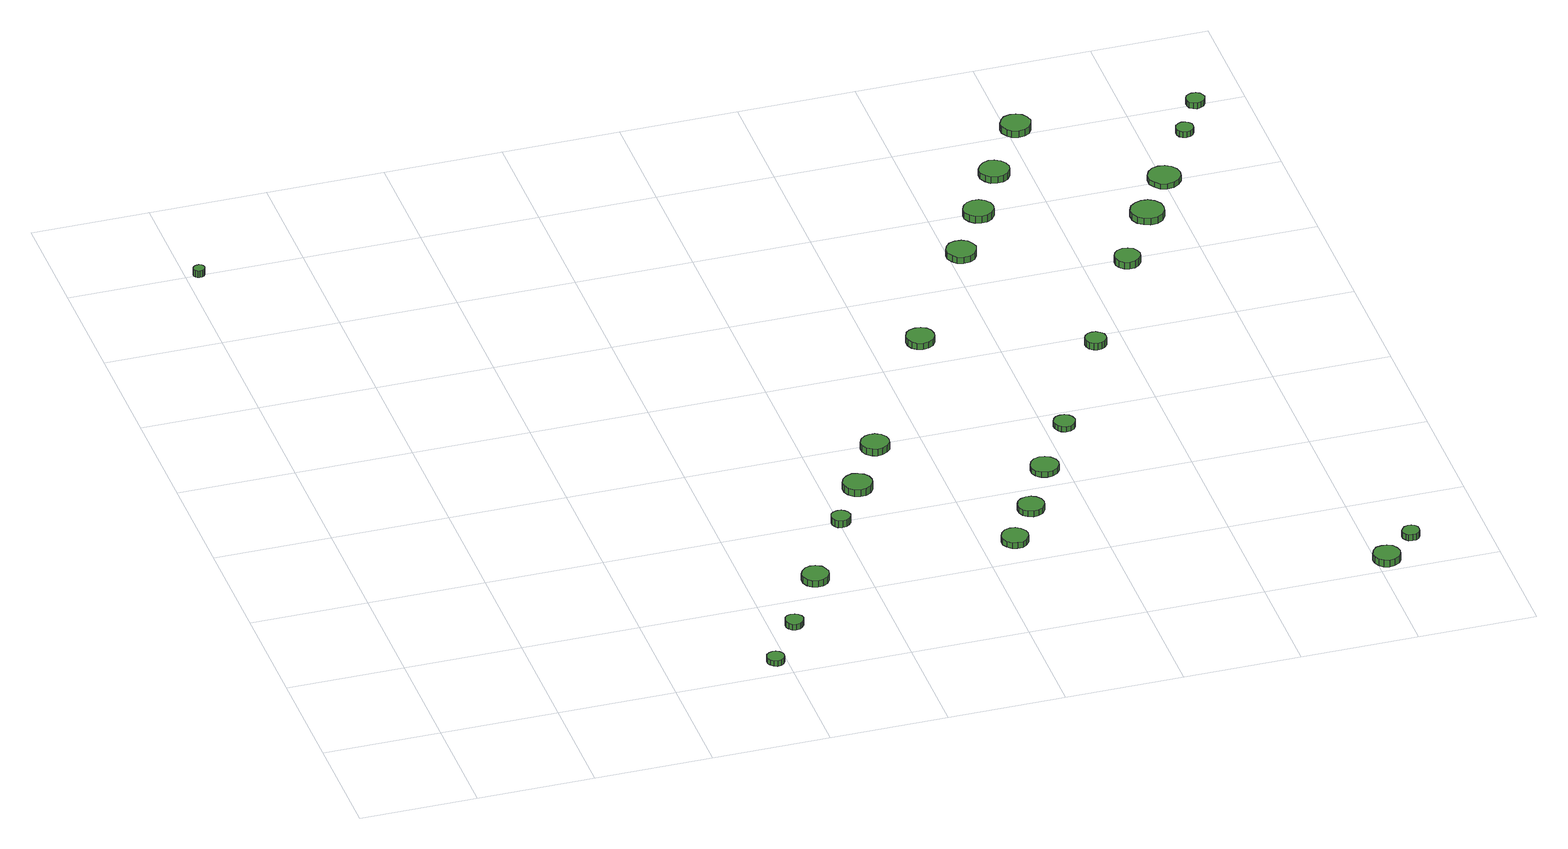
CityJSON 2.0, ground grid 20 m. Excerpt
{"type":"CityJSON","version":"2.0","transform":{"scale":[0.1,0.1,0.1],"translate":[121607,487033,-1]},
"CityObjects":{
"tree1":{"type":"SolitaryVegetationObject","attributes":{"function":"something"},"geometry":[{"type":"MultiSurface","lod":"1","boundaries":[[[0,1,2,3,4,5,6,7,8,9,10,11,12,13,14]],[[15,16,17,18,19,20,21,22,23,24,25,26,27,28,29]],[[0,29,28,1]],[[1,28,27,2]],[[2,27,26,3]],[[3,26,25,4]],[[4,25,24,5]],[[5,24,23,6]],[[6,23,22,7]],[[7,22,21,8]],[[8,21,20,9]],[[9,20,19,10]],[[10,19,18,11]],[[11,18,17,12]],[[12,17,16,13]],[[13,16,15,14]],[[14,15,29,0]]]}]},
"tree2":{"type":"SolitaryVegetationObject","attributes":{"function":"something"},"geometry":[{"type":"MultiSurface","lod":"1","boundaries":[[[30,31,32,33,34,35,36,37,38,39,40,41,42,43,44]],[[45,46,47,48,49,50,51,52,53,54,55,56,57,58,59]],[[30,59,58,31]],[[31,58,57,32]],[[32,57,56,33]],[[33,56,55,34]],[[34,55,54,35]],[[35,54,53,36]],[[36,53,52,37]],[[37,52,51,38]],[[38,51,50,39]],[[39,50,49,40]],[[40,49,48,41]],[[41,48,47,42]],[[42,47,46,43]],[[43,46,45,44]],[[44,45,59,30]]]}]},
"tree3":{"type":"SolitaryVegetationObject","attributes":{"function":"something"},"geometry":[{"type":"MultiSurface","lod":"1","boundaries":[[[60,61,62,63,64,65,66,67,68,69,70,71,72,73,74]],[[75,76,77,78,79,80,81,82,83,84,85,86,87,88,89]],[[60,89,88,61]],[[61,88,87,62]],[[62,87,86,63]],[[63,86,85,64]],[[64,85,84,65]],[[65,84,83,66]],[[66,83,82,67]],[[67,82,81,68]],[[68,81,80,69]],[[69,80,79,70]],[[70,79,78,71]],[[71,78,77,72]],[[72,77,76,73]],[[73,76,75,74]],[[74,75,89,60]]]}]},
"tree4":{"type":"SolitaryVegetationObject","attributes":{"function":"something"},"geometry":[{"type":"MultiSurface","lod":"1","boundaries":[[[90,91,92,93,94,95,96,97,98,99,100,101,102,103,104]],[[105,106,107,108,109,110,111,112,113,114,115,116,117,118,119]],[[90,119,118,91]],[[91,118,117,92]],[[92,117,116,93]],[[93,116,115,94]],[[94,115,114,95]],[[95,114,113,96]],[[96,113,112,97]],[[97,112,111,98]],[[98,111,110,99]],[[99,110,109,100]],[[100,109,108,101]],[[101,108,107,102]],[[102,107,106,103]],[[103,106,105,104]],[[104,105,119,90]]]}]},
"tree5":{"type":"SolitaryVegetationObject","attributes":{"function":"something"},"geometry":[{"type":"MultiSurface","lod":"1","boundaries":[[[120,121,122,123,124,125,126,127,128,129,130,131,132,133,134]],[[135,136,137,138,139,140,141,142,143,144,145,146,147,148,149]],[[120,149,148,121]],[[121,148,147,122]],[[122,147,146,123]],[[123,146,145,124]],[[124,145,144,125]],[[125,144,143,126]],[[126,143,142,127]],[[127,142,141,128]],[[128,141,140,129]],[[129,140,139,130]],[[130,139,138,131]],[[131,138,137,132]],[[132,137,136,133]],[[133,136,135,134]],[[134,135,149,120]]]}]},
"tree6":{"type":"SolitaryVegetationObject","attributes":{"function":"something"},"geometry":[{"type":"MultiSurface","lod":"1","boundaries":[[[150,151,152,153,154,155,156,157,158,159,160,161,162,163,164]],[[165,166,167,168,169,170,171,172,173,174,175,176,177,178,179]],[[150,179,178,151]],[[151,178,177,152]],[[152,177,176,153]],[[153,176,175,154]],[[154,175,174,155]],[[155,174,173,156]],[[156,173,172,157]],[[157,172,171,158]],[[158,171,170,159]],[[159,170,169,160]],[[160,169,168,161]],[[161,168,167,162]],[[162,167,166,163]],[[163,166,165,164]],[[164,165,179,150]]]}]},
"tree7":{"type":"SolitaryVegetationObject","attributes":{"function":"something"},"geometry":[{"type":"MultiSurface","lod":"1","boundaries":[[[180,181,182,183,184,185,186,187,188,189,190,191,192,193,194]],[[195,196,197,198,199,200,201,202,203,204,205,206,207,208,209]],[[180,209,208,181]],[[181,208,207,182]],[[182,207,206,183]],[[183,206,205,184]],[[184,205,204,185]],[[185,204,203,186]],[[186,203,202,187]],[[187,202,201,188]],[[188,201,200,189]],[[189,200,199,190]],[[190,199,198,191]],[[191,198,197,192]],[[192,197,196,193]],[[193,196,195,194]],[[194,195,209,180]]]}]},
"tree8":{"type":"SolitaryVegetationObject","attributes":{"function":"something"},"geometry":[{"type":"MultiSurface","lod":"1","boundaries":[[[210,211,212,213,214,215,216,217,218,219,220,221,222,223,224]],[[225,226,227,228,229,230,231,232,233,234,235,236,237,238,239]],[[210,239,238,211]],[[211,238,237,212]],[[212,237,236,213]],[[213,236,235,214]],[[214,235,234,215]],[[215,234,233,216]],[[216,233,232,217]],[[217,232,231,218]],[[218,231,230,219]],[[219,230,229,220]],[[220,229,228,221]],[[221,228,227,222]],[[222,227,226,223]],[[223,226,225,224]],[[224,225,239,210]]]}]},
"tree9":{"type":"SolitaryVegetationObject","attributes":{"function":"something"},"geometry":[{"type":"MultiSurface","lod":"1","boundaries":[[[240,241,242,243,244,245,246,247,248,249,250,251,252,253,254]],[[255,256,257,258,259,260,261,262,263,264,265,266,267,268,269]],[[240,269,268,241]],[[241,268,267,242]],[[242,267,266,243]],[[243,266,265,244]],[[244,265,264,245]],[[245,264,263,246]],[[246,263,262,247]],[[247,262,261,248]],[[248,261,260,249]],[[249,260,259,250]],[[250,259,258,251]],[[251,258,257,252]],[[252,257,256,253]],[[253,256,255,254]],[[254,255,269,240]]]}]},
"tree10":{"type":"SolitaryVegetationObject","attributes":{"function":"something"},"geometry":[{"type":"MultiSurface","lod":"1","boundaries":[[[270,271,272,273,274,275,276,277,278,279,280,281,282,283,284]],[[285,286,287,288,289,290,291,292,293,294,295,296,297,298,299]],[[270,299,298,271]],[[271,298,297,272]],[[272,297,296,273]],[[273,296,295,274]],[[274,295,294,275]],[[275,294,293,276]],[[276,293,292,277]],[[277,292,291,278]],[[278,291,290,279]],[[279,290,289,280]],[[280,289,288,281]],[[281,288,287,282]],[[282,287,286,283]],[[283,286,285,284]],[[284,285,299,270]]]}]},
"tree11":{"type":"SolitaryVegetationObject","attributes":{"function":"something"},"geometry":[{"type":"MultiSurface","lod":"1","boundaries":[[[300,301,302,303,304,305,306,307,308,309,310,311,312,313,314]],[[315,316,317,318,319,320,321,322,323,324,325,326,327,328,329]],[[300,329,328,301]],[[301,328,327,302]],[[302,327,326,303]],[[303,326,325,304]],[[304,325,324,305]],[[305,324,323,306]],[[306,323,322,307]],[[307,322,321,308]],[[308,321,320,309]],[[309,320,319,310]],[[310,319,318,311]],[[311,318,317,312]],[[312,317,316,313]],[[313,316,315,314]],[[314,315,329,300]]]}]},
"tree12":{"type":"SolitaryVegetationObject","attributes":{"function":"something"},"geometry":[{"type":"MultiSurface","lod":"1","boundaries":[[[330,331,332,333,334,335,336,337,338,339,340,341,342,343,344]],[[345,346,347,348,349,350,351,352,353,354,355,356,357,358,359]],[[330,359,358,331]],[[331,358,357,332]],[[332,357,356,333]],[[333,356,355,334]],[[334,355,354,335]],[[335,354,353,336]],[[336,353,352,337]],[[337,352,351,338]],[[338,351,350,339]],[[339,350,349,340]],[[340,349,348,341]],[[341,348,347,342]],[[342,347,346,343]],[[343,346,345,344]],[[344,345,359,330]]]}]},
"tree13":{"type":"SolitaryVegetationObject","attributes":{"function":"something"},"geometry":[{"type":"MultiSurface","lod":"1","boundaries":[[[360,361,362,363,364,365,366,367,368,369,370,371,372,373,374]],[[375,376,377,378,379,380,381,382,383,384,385,386,387,388,389]],[[360,389,388,361]],[[361,388,387,362]],[[362,387,386,363]],[[363,386,385,364]],[[364,385,384,365]],[[365,384,383,366]],[[366,383,382,367]],[[367,382,381,368]],[[368,381,380,369]],[[369,380,379,370]],[[370,379,378,371]],[[371,378,377,372]],[[372,377,376,373]],[[373,376,375,374]],[[374,375,389,360]]]}]},
"tree14":{"type":"SolitaryVegetationObject","attributes":{"function":"something"},"geometry":[{"type":"MultiSurface","lod":"1","boundaries":[[[390,391,392,393,394,395,396,397,398,399,400,401,402,403,404]],[[405,406,407,408,409,410,411,412,413,414,415,416,417,418,419]],[[390,419,418,391]],[[391,418,417,392]],[[392,417,416,393]],[[393,416,415,394]],[[394,415,414,395]],[[395,414,413,396]],[[396,413,412,397]],[[397,412,411,398]],[[398,411,410,399]],[[399,410,409,400]],[[400,409,408,401]],[[401,408,407,402]],[[402,407,406,403]],[[403,406,405,404]],[[404,405,419,390]]]}]},
"tree15":{"type":"SolitaryVegetationObject","attributes":{"function":"something"},"geometry":[{"type":"MultiSurface","lod":"1","boundaries":[[[420,421,422,423,424,425,426,427,428,429,430,431,432,433,434]],[[435,436,437,438,439,440,441,442,443,444,445,446,447,448,449]],[[420,449,448,421]],[[421,448,447,422]],[[422,447,446,423]],[[423,446,445,424]],[[424,445,444,425]],[[425,444,443,426]],[[426,443,442,427]],[[427,442,441,428]],[[428,441,440,429]],[[429,440,439,430]],[[430,439,438,431]],[[431,438,437,432]],[[432,437,436,433]],[[433,436,435,434]],[[434,435,449,420]]]}]},
"tree16":{"type":"SolitaryVegetationObject","attributes":{"function":"something"},"geometry":[{"type":"MultiSurface","lod":"1","boundaries":[[[450,451,452,453,454,455,456,457,458,459,460,461,462,463,464]],[[465,466,467,468,469,470,471,472,473,474,475,476,477,478,479]],[[450,479,478,451]],[[451,478,477,452]],[[452,477,476,453]],[[453,476,475,454]],[[454,475,474,455]],[[455,474,473,456]],[[456,473,472,457]],[[457,472,471,458]],[[458,471,470,459]],[[459,470,469,460]],[[460,469,468,461]],[[461,468,467,462]],[[462,467,466,463]],[[463,466,465,464]],[[464,465,479,450]]]}]},
"tree17":{"type":"SolitaryVegetationObject","attributes":{"function":"something"},"geometry":[{"type":"MultiSurface","lod":"1","boundaries":[[[480,481,482,483,484,485,486,487,488,489,490,491,492,493,494]],[[495,496,497,498,499,500,501,502,503,504,505,506,507,508,509]],[[480,509,508,481]],[[481,508,507,482]],[[482,507,506,483]],[[483,506,505,484]],[[484,505,504,485]],[[485,504,503,486]],[[486,503,502,487]],[[487,502,501,488]],[[488,501,500,489]],[[489,500,499,490]],[[490,499,498,491]],[[491,498,497,492]],[[492,497,496,493]],[[493,496,495,494]],[[494,495,509,480]]]}]},
"tree18":{"type":"SolitaryVegetationObject","attributes":{"function":"something"},"geometry":[{"type":"MultiSurface","lod":"1","boundaries":[[[510,511,512,513,514,515,516,517,518,519,520,521,522,523,524]],[[525,526,527,528,529,530,531,532,533,534,535,536,537,538,539]],[[510,539,538,511]],[[511,538,537,512]],[[512,537,536,513]],[[513,536,535,514]],[[514,535,534,515]],[[515,534,533,516]],[[516,533,532,517]],[[517,532,531,518]],[[518,531,530,519]],[[519,530,529,520]],[[520,529,528,521]],[[521,528,527,522]],[[522,527,526,523]],[[523,526,525,524]],[[524,525,539,510]]]}]},
"tree19":{"type":"SolitaryVegetationObject","attributes":{"function":"something"},"geometry":[{"type":"MultiSurface","lod":"1","boundaries":[[[540,541,542,543,544,545,546,547,548,549,550,551,552,553,554]],[[555,556,557,558,559,560,561,562,563,564,565,566,567,568,569]],[[540,569,568,541]],[[541,568,567,542]],[[542,567,566,543]],[[543,566,565,544]],[[544,565,564,545]],[[545,564,563,546]],[[546,563,562,547]],[[547,562,561,548]],[[548,561,560,549]],[[549,560,559,550]],[[550,559,558,551]],[[551,558,557,552]],[[552,557,556,553]],[[553,556,555,554]],[[554,555,569,540]]]}]},
"tree20":{"type":"SolitaryVegetationObject","attributes":{"function":"something"},"geometry":[{"type":"MultiSurface","lod":"1","boundaries":[[[570,571,572,573,574,575,576,577,578,579,580,581,582,583,584]],[[585,586,587,588,589,590,591,592,593,594,595,596,597,598,599]],[[570,599,598,571]],[[571,598,597,572]],[[572,597,596,573]],[[573,596,595,574]],[[574,595,594,575]],[[575,594,593,576]],[[576,593,592,577]],[[577,592,591,578]],[[578,591,590,579]],[[579,590,589,580]],[[580,589,588,581]],[[581,588,587,582]],[[582,587,586,583]],[[583,586,585,584]],[[584,585,599,570]]]}]},
"tree21":{"type":"SolitaryVegetationObject","attributes":{"function":"something"},"geometry":[{"type":"MultiSurface","lod":"1","boundaries":[[[600,601,602,603,604,605,606,607,608,609,610,611,612,613,614]],[[615,616,617,618,619,620,621,622,623,624,625,626,627,628,629]],[[600,629,628,601]],[[601,628,627,602]],[[602,627,626,603]],[[603,626,625,604]],[[604,625,624,605]],[[605,624,623,606]],[[606,623,622,607]],[[607,622,621,608]],[[608,621,620,609]],[[609,620,619,610]],[[610,619,618,611]],[[611,618,617,612]],[[612,617,616,613]],[[613,616,615,614]],[[614,615,629,600]]]}]},
"tree22":{"type":"SolitaryVegetationObject","attributes":{"function":"something"},"geometry":[{"type":"MultiSurface","lod":"1","boundaries":[[[630,631,632,633,634,635,636,637,638,639,640,641,642,643,644]],[[645,646,647,648,649,650,651,652,653,654,655,656,657,658,659]],[[630,659,658,631]],[[631,658,657,632]],[[632,657,656,633]],[[633,656,655,634]],[[634,655,654,635]],[[635,654,653,636]],[[636,653,652,637]],[[637,652,651,638]],[[638,651,650,639]],[[639,650,649,640]],[[640,649,648,641]],[[641,648,647,642]],[[642,647,646,643]],[[643,646,645,644]],[[644,645,659,630]]]}]},
"tree23":{"type":"SolitaryVegetationObject","attributes":{"function":"something"},"geometry":[{"type":"MultiSurface","lod":"1","boundaries":[[[660,661,662,663,664,665,666,667,668,669,670,671,672,673,674]],[[675,676,677,678,679,680,681,682,683,684,685,686,687,688,689]],[[660,689,688,661]],[[661,688,687,662]],[[662,687,686,663]],[[663,686,685,664]],[[664,685,684,665]],[[665,684,683,666]],[[666,683,682,667]],[[667,682,681,668]],[[668,681,680,669]],[[669,680,679,670]],[[670,679,678,671]],[[671,678,677,672]],[[672,677,676,673]],[[673,676,675,674]],[[674,675,689,660]]]}]},
"tree24":{"type":"SolitaryVegetationObject","attributes":{"function":"something"},"geometry":[{"type":"MultiSurface","lod":"1","boundaries":[[[690,691,692,693,694,695,696,697,698,699,700,701,702,703,704]],[[705,706,707,708,709,710,711,712,713,714,715,716,717,718,719]],[[690,719,718,691]],[[691,718,717,692]],[[692,717,716,693]],[[693,716,715,694]],[[694,715,714,695]],[[695,714,713,696]],[[696,713,712,697]],[[697,712,711,698]],[[698,711,710,699]],[[699,710,709,700]],[[700,709,708,701]],[[701,708,707,702]],[[702,707,706,703]],[[703,706,705,704]],[[704,705,719,690]]]}]}
},
"vertices":[
[28,1385,30],[27,1389,30],[25,1392,30],[21,1394,30],[17,1394,30],[14,1393,30],[11,1391,30],[9,1387,30],[9,1383,30],[11,1379,30],[14,1377,30],[17,1376,30],[21,1376,30],[25,1378,30],[27,1381,30],[27,1381,17],[25,1378,17],[21,1376,17],[17,1376,17],[14,1377,17],[11,1379,17],[9,1383,17],[9,1387,17],[11,1391,17],[14,1393,17],[17,1394,17],[21,1394,17],[25,1392,17],[27,1389,17],[28,1385,17],
[596,39,16],[595,45,16],[591,50,16],[586,54,16],[580,54,16],[574,52,16],[569,48,16],[567,42,16],[567,36,16],[569,31,16],[574,26,16],[580,24,16],[586,25,16],[591,28,16],[595,33,16],[595,33,6],[591,28,6],[586,25,6],[580,24,6],[574,26,6],[569,31,6],[567,36,6],[567,42,6],[569,48,6],[574,52,6],[580,54,6],[586,54,6],[591,50,6],[595,45,6],[596,39,6],
[658,132,17],[656,139,17],[652,144,17],[647,147,17],[640,148,17],[634,146,17],[629,142,17],[627,136,17],[627,129,17],[629,123,17],[634,119,17],[640,117,17],[647,118,17],[652,121,17],[656,126,17],[656,126,6],[652,121,6],[647,118,6],[640,117,6],[634,119,6],[629,123,6],[627,129,6],[627,136,6],[629,142,6],[634,146,6],[640,148,6],[647,147,6],[652,144,6],[656,139,6],[658,132,6],
[737,251,17],[735,260,17],[730,268,17],[721,273,17],[712,274,17],[703,271,17],[696,264,17],[692,256,17],[692,246,17],[696,237,17],[703,231,17],[712,228,17],[721,229,17],[730,234,17],[735,242,17],[735,242,5],[730,234,5],[721,229,5],[712,228,5],[703,231,5],[696,237,5],[692,246,5],[692,256,5],[696,264,5],[703,271,5],[712,274,5],[721,273,5],[730,268,5],[735,260,5],[737,251,5],
[819,396,20],[817,403,20],[813,408,20],[808,412,20],[801,412,20],[794,410,20],[789,406,20],[787,399,20],[787,393,20],[789,387,20],[794,382,20],[801,380,20],[808,381,20],[813,384,20],[817,389,20],[817,389,7],[813,384,7],[808,381,7],[801,380,7],[794,382,7],[789,387,7],[787,393,7],[787,399,7],[789,406,7],[794,410,7],[801,412,7],[808,412,7],[813,408,7],[817,403,7],[819,396,7],
[883,485,19],[881,495,19],[875,503,19],[866,508,19],[856,510,19],[846,506,19],[838,499,19],[834,490,19],[834,480,19],[838,470,19],[846,463,19],[856,460,19],[866,461,19],[875,466,19],[881,475,19],[881,475,6],[875,466,6],[866,461,6],[856,460,6],[846,463,6],[838,470,6],[834,480,6],[834,490,6],[838,499,6],[846,506,6],[856,510,6],[866,508,6],[875,503,6],[881,495,6],[883,485,6],
[944,589,19],[942,598,19],[936,606,19],[927,611,19],[918,612,19],[909,609,19],[901,603,19],[897,594,19],[897,584,19],[901,575,19],[909,569,19],[918,566,19],[927,567,19],[936,572,19],[942,579,19],[942,579,6],[936,572,6],[927,567,6],[918,566,6],[909,569,6],[901,575,6],[897,584,6],[897,594,6],[901,603,6],[909,609,6],[918,612,6],[927,611,6],[936,606,6],[942,598,6],[944,589,6],
[1080,263,16],[1078,272,16],[1072,280,16],[1064,285,16],[1055,286,16],[1046,283,16],[1039,276,16],[1035,268,16],[1035,258,16],[1039,250,16],[1046,243,16],[1055,241,16],[1064,241,16],[1072,246,16],[1078,254,16],[1078,254,5],[1072,246,5],[1064,241,5],[1055,241,5],[1046,243,5],[1039,250,5],[1035,258,5],[1035,268,5],[1039,276,5],[1046,283,5],[1055,286,5],[1064,285,5],[1072,280,5],[1078,272,5],[1080,263,5],
[1132,344,16],[1130,353,16],[1124,361,16],[1116,365,16],[1107,366,16],[1098,363,16],[1091,357,16],[1088,349,16],[1088,339,16],[1091,331,16],[1098,325,16],[1107,322,16],[1116,323,16],[1124,327,16],[1130,335,16],[1130,335,5],[1124,327,5],[1116,323,5],[1107,322,5],[1098,325,5],[1091,331,5],[1088,339,5],[1088,349,5],[1091,357,5],[1098,363,5],[1107,366,5],[1116,365,5],[1124,361,5],[1130,353,5],[1132,344,5],
[1189,449,15],[1187,459,15],[1181,467,15],[1172,472,15],[1163,473,15],[1153,470,15],[1146,463,15],[1142,454,15],[1142,444,15],[1146,435,15],[1153,429,15],[1163,426,15],[1172,427,15],[1181,432,15],[1187,440,15],[1187,440,5],[1181,432,5],[1172,427,5],[1163,426,5],[1153,429,5],[1146,435,5],[1142,444,5],[1142,454,5],[1146,463,5],[1153,470,5],[1163,473,5],[1172,472,5],[1181,467,5],[1187,459,5],[1189,449,5],
[1105,860,22],[1103,870,22],[1098,878,22],[1089,883,22],[1079,884,22],[1069,881,22],[1062,875,22],[1058,865,22],[1058,855,22],[1062,846,22],[1069,840,22],[1079,837,22],[1089,838,22],[1098,843,22],[1103,851,22],[1103,851,10],[1098,843,10],[1089,838,10],[1079,837,10],[1069,840,10],[1062,846,10],[1058,855,10],[1058,865,10],[1062,875,10],[1069,881,10],[1079,884,10],[1089,883,10],[1098,878,10],[1103,870,10],[1105,860,10],
[1252,562,15],[1250,570,15],[1246,576,15],[1239,580,15],[1231,580,15],[1224,578,15],[1219,573,15],[1216,566,15],[1216,559,15],[1219,552,15],[1224,547,15],[1231,544,15],[1239,545,15],[1246,549,15],[1250,555,15],[1250,555,5],[1246,549,5],[1239,545,5],[1231,544,5],[1224,547,5],[1219,552,5],[1216,559,5],[1216,566,5],[1219,573,5],[1224,578,5],[1231,580,5],[1239,580,5],[1246,576,5],[1250,570,5],[1252,562,5],
[1245,1081,24],[1242,1091,24],[1236,1100,24],[1227,1105,24],[1216,1106,24],[1206,1103,24],[1199,1096,24],[1194,1086,24],[1194,1076,24],[1199,1066,24],[1206,1059,24],[1216,1056,24],[1227,1057,24],[1236,1062,24],[1242,1071,24],[1242,1071,12],[1236,1062,12],[1227,1057,12],[1216,1056,12],[1206,1059,12],[1199,1066,12],[1194,1076,12],[1194,1086,12],[1199,1096,12],[1206,1103,12],[1216,1106,12],[1227,1105,12],[1236,1100,12],[1242,1091,12],[1245,1081,12],
[1368,767,24],[1367,775,24],[1362,780,24],[1356,784,24],[1349,785,24],[1342,783,24],[1336,778,24],[1333,771,24],[1333,764,24],[1336,757,24],[1342,752,24],[1349,750,24],[1356,751,24],[1362,754,24],[1367,760,24],[1367,760,11],[1362,754,11],[1356,751,11],[1349,750,11],[1342,752,11],[1336,757,11],[1333,764,11],[1333,771,11],[1336,778,11],[1342,783,11],[1349,785,11],[1356,784,11],[1362,780,11],[1367,775,11],[1368,767,11],
[1638,26,23],[1636,35,23],[1631,43,23],[1622,47,23],[1613,48,23],[1604,46,23],[1597,39,23],[1593,30,23],[1593,21,23],[1597,12,23],[1604,6,23],[1613,3,23],[1622,4,23],[1631,9,23],[1636,16,23],[1636,16,10],[1631,9,10],[1622,4,10],[1613,3,10],[1604,6,10],[1597,12,10],[1593,21,10],[1593,30,10],[1597,39,10],[1604,46,10],[1613,48,10],[1622,47,10],[1631,43,10],[1636,35,10],[1638,26,10],
[1309,1194,19],[1307,1204,19],[1300,1213,19],[1291,1218,19],[1281,1219,19],[1271,1216,19],[1263,1209,19],[1258,1199,19],[1258,1189,19],[1263,1179,19],[1271,1172,19],[1281,1169,19],[1291,1170,19],[1300,1175,19],[1307,1184,19],[1307,1184,6],[1300,1175,6],[1291,1170,6],[1281,1169,6],[1271,1172,6],[1263,1179,6],[1258,1189,6],[1258,1199,6],[1263,1209,6],[1271,1216,6],[1281,1219,6],[1291,1218,6],[1300,1213,6],[1307,1204,6],[1309,1194,6],
[1688,81,21],[1687,87,21],[1683,92,21],[1678,95,21],[1672,95,21],[1666,93,21],[1662,89,21],[1659,84,21],[1659,78,21],[1662,72,21],[1666,68,21],[1672,67,21],[1678,67,21],[1683,70,21],[1687,75,21],[1687,75,9],[1683,70,9],[1678,67,9],[1672,67,9],[1666,68,9],[1662,72,9],[1659,78,9],[1659,84,9],[1662,89,9],[1666,93,9],[1672,95,9],[1678,95,9],[1683,92,9],[1687,87,9],[1688,81,9],
[1369,1300,17],[1366,1311,17],[1360,1319,17],[1351,1325,17],[1341,1326,17],[1330,1322,17],[1323,1315,17],[1318,1306,17],[1318,1295,17],[1323,1285,17],[1330,1278,17],[1341,1275,17],[1351,1276,17],[1360,1281,17],[1366,1290,17],[1366,1290,5],[1360,1281,5],[1351,1276,5],[1341,1275,5],[1330,1278,5],[1323,1285,5],[1318,1295,5],[1318,1306,5],[1323,1315,5],[1330,1322,5],[1341,1326,5],[1351,1325,5],[1360,1319,5],[1366,1311,5],[1369,1300,5],
[1493,984,24],[1491,992,24],[1486,1000,24],[1478,1004,24],[1469,1005,24],[1460,1002,24],[1454,996,24],[1450,988,24],[1450,979,24],[1454,971,24],[1460,965,24],[1469,962,24],[1478,963,24],[1486,968,24],[1491,975,24],[1491,975,11],[1486,968,11],[1478,963,11],[1469,962,11],[1460,965,11],[1454,971,11],[1450,979,11],[1450,988,11],[1454,996,11],[1460,1002,11],[1469,1005,11],[1478,1004,11],[1486,1000,11],[1491,992,11],[1493,984,11],
[1442,1418,18],[1439,1428,18],[1433,1437,18],[1424,1442,18],[1414,1443,18],[1403,1440,18],[1396,1433,18],[1391,1423,18],[1391,1413,18],[1396,1403,18],[1403,1396,18],[1414,1393,18],[1424,1394,18],[1433,1399,18],[1439,1408,18],[1439,1408,5],[1433,1399,5],[1424,1394,5],[1414,1393,5],[1403,1396,5],[1396,1403,5],[1391,1413,5],[1391,1423,5],[1396,1433,5],[1403,1440,5],[1414,1443,5],[1424,1442,5],[1433,1437,5],[1439,1428,5],[1442,1418,5],
[1573,1111,18],[1571,1122,18],[1564,1132,18],[1554,1138,18],[1542,1139,18],[1531,1135,18],[1522,1128,18],[1517,1117,18],[1517,1105,18],[1522,1094,18],[1531,1087,18],[1542,1083,18],[1554,1084,18],[1564,1090,18],[1571,1100,18],[1571,1100,6],[1564,1090,6],[1554,1084,6],[1542,1083,6],[1531,1087,6],[1522,1094,6],[1517,1105,6],[1517,1117,6],[1522,1128,6],[1531,1135,6],[1542,1139,6],[1554,1138,6],[1564,1132,6],[1571,1122,6],[1573,1111,6],
[1629,1203,16],[1627,1214,16],[1620,1223,16],[1611,1229,16],[1599,1230,16],[1588,1227,16],[1580,1219,16],[1575,1209,16],[1575,1197,16],[1580,1187,16],[1588,1179,16],[1599,1176,16],[1611,1177,16],[1620,1183,16],[1627,1192,16],[1627,1192,6],[1620,1183,6],[1611,1177,6],[1599,1176,6],[1588,1179,6],[1580,1187,6],[1575,1197,6],[1575,1209,6],[1580,1219,6],[1588,1227,6],[1599,1230,6],[1611,1229,6],[1620,1223,6],[1627,1214,6],[1629,1203,6],
[1690,1327,16],[1689,1333,16],[1685,1338,16],[1680,1341,16],[1674,1342,16],[1668,1340,16],[1663,1336,16],[1661,1330,16],[1661,1324,16],[1663,1318,16],[1668,1314,16],[1674,1312,16],[1680,1313,16],[1685,1316,16],[1689,1321,16],[1689,1321,5],[1685,1316,5],[1680,1313,5],[1674,1312,5],[1668,1314,5],[1663,1318,5],[1661,1324,5],[1661,1330,5],[1663,1336,5],[1668,1340,5],[1674,1342,5],[1680,1341,5],[1685,1338,5],[1689,1333,5],[1690,1327,5],
[1733,1404,16],[1731,1410,16],[1728,1415,16],[1722,1418,16],[1715,1419,16],[1709,1417,16],[1704,1413,16],[1702,1407,16],[1702,1400,16],[1704,1394,16],[1709,1390,16],[1715,1388,16],[1722,1389,16],[1728,1392,16],[1731,1397,16],[1731,1397,5],[1728,1392,5],[1722,1389,5],[1715,1388,5],[1709,1390,5],[1704,1394,5],[1702,1400,5],[1702,1407,5],[1704,1413,5],[1709,1417,5],[1715,1419,5],[1722,1418,5],[1728,1415,5],[1731,1410,5],[1733,1404,5]
]}
